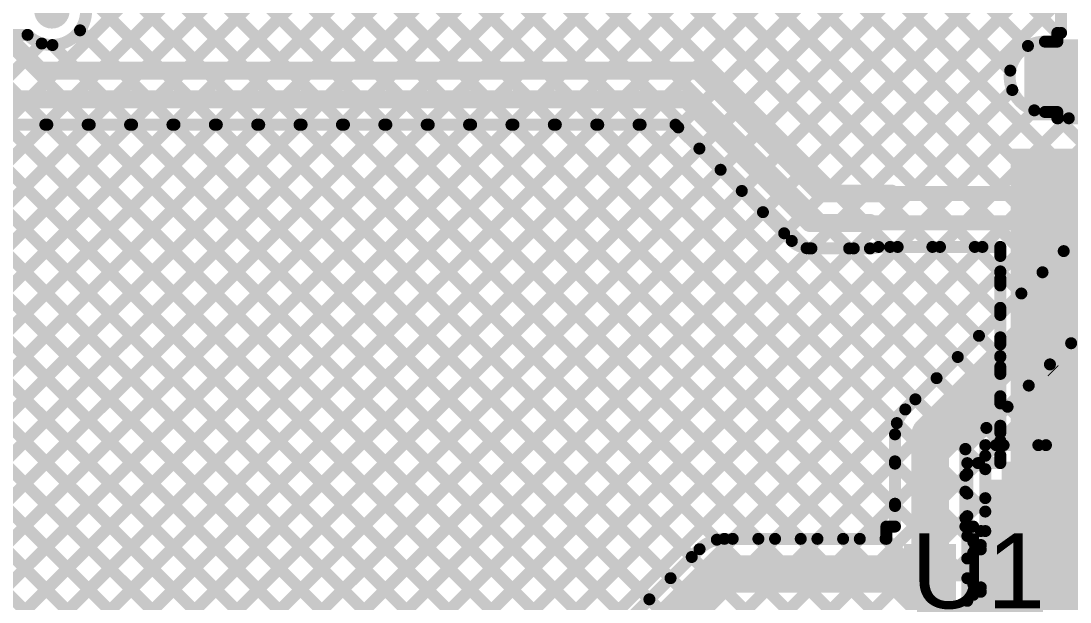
# Model space of a CAD drawing. Header units: millimetres. Extents: x -0.32 to 3.69, y -0.11 to 2.37.
# Drawn here: x 0.874 to 1.575, y 0.971 to 1.359 of the extents above; entities that cross this region are included whole.
import ezdxf

# ---------------------------------------------------------------- set-up
doc = ezdxf.new("R2010")
doc.units = ezdxf.units.MM
doc.header["$MEASUREMENT"] = 0
for name, color, linetype in [('BottomLayer', 5, 'Continuous'), ('BottomPaste', 16, 'Continuous'), ('BottomSolder', 6, 'Continuous'), ('TopLayer', 1, 'Continuous'), ('TopOverlay', 2, 'Continuous'), ('TopPaste', 8, 'Continuous'), ('TopSolder', 216, 'Continuous'), ('ViaHoleLayer', 16, 'Continuous')]:
    doc.layers.add(name, color=color, linetype=linetype)
doc.styles.add('Arial', font='arial.ttf', dxfattribs={"height": 0.2})

# ---------------------------------------------------------------- blocks, each defined once
blk = doc.blocks.new('48_LQFP__7_7___7')
at = {"layer": 'TopLayer'}
for points in [[(-0.10197, 0.19134), (-0.10197, 0.14331), (-0.11457, 0.14331), (-0.11457, 0.19134)], [(-0.08228, 0.19134), (-0.08228, 0.14331), (-0.09488, 0.14331), (-0.09488, 0.19134)], [(-0.0626, 0.19134), (-0.0626, 0.14331), (-0.0752, 0.14331), (-0.0752, 0.19134)], [(-0.04291, 0.19134), (-0.04291, 0.14331), (-0.05551, 0.14331), (-0.05551, 0.19134)], [(-0.02323, 0.19134), (-0.02323, 0.14331), (-0.03583, 0.14331), (-0.03583, 0.19134)], [(-0.00354, 0.19134), (-0.00354, 0.14331), (-0.01614, 0.14331), (-0.01614, 0.19134)], [(0.01614, 0.19134), (0.01614, 0.14331), (0.00354, 0.14331), (0.00354, 0.19134)], [(0.03583, 0.19134), (0.03583, 0.14331), (0.02323, 0.14331), (0.02323, 0.19134)], [(0.05551, 0.19134), (0.05551, 0.14331), (0.04291, 0.14331), (0.04291, 0.19134)], [(0.0752, 0.19134), (0.0752, 0.14331), (0.0626, 0.14331), (0.0626, 0.19134)], [(0.09488, 0.19134), (0.09488, 0.14331), (0.08228, 0.14331), (0.08228, 0.19134)], [(0.11457, 0.19134), (0.11457, 0.14331), (0.10197, 0.14331), (0.10197, 0.19134)]]:
    blk.add_hatch(color=1, dxfattribs=at).paths.add_polyline_path(points)
at = {"layer": 'TopPaste'}
for points in [[(-0.10197, 0.19134), (-0.10197, 0.14331), (-0.11457, 0.14331), (-0.11457, 0.19134)], [(-0.08228, 0.19134), (-0.08228, 0.14331), (-0.09488, 0.14331), (-0.09488, 0.19134)], [(-0.0626, 0.19134), (-0.0626, 0.14331), (-0.0752, 0.14331), (-0.0752, 0.19134)], [(-0.04291, 0.19134), (-0.04291, 0.14331), (-0.05551, 0.14331), (-0.05551, 0.19134)], [(-0.02323, 0.19134), (-0.02323, 0.14331), (-0.03583, 0.14331), (-0.03583, 0.19134)], [(-0.00354, 0.19134), (-0.00354, 0.14331), (-0.01614, 0.14331), (-0.01614, 0.19134)], [(0.01614, 0.19134), (0.01614, 0.14331), (0.00354, 0.14331), (0.00354, 0.19134)], [(0.03583, 0.19134), (0.03583, 0.14331), (0.02323, 0.14331), (0.02323, 0.19134)], [(0.05551, 0.19134), (0.05551, 0.14331), (0.04291, 0.14331), (0.04291, 0.19134)], [(0.0752, 0.19134), (0.0752, 0.14331), (0.0626, 0.14331), (0.0626, 0.19134)], [(0.09488, 0.19134), (0.09488, 0.14331), (0.08228, 0.14331), (0.08228, 0.19134)], [(0.11457, 0.19134), (0.11457, 0.14331), (0.10197, 0.14331), (0.10197, 0.19134)]]:
    blk.add_hatch(color=8, dxfattribs=at).paths.add_polyline_path(points)
at = {"layer": 'TopSolder'}
for points in [[(-0.09797, 0.19534), (-0.09797, 0.13931), (-0.11857, 0.13931), (-0.11857, 0.19534)], [(-0.07828, 0.19534), (-0.07828, 0.13931), (-0.09888, 0.13931), (-0.09888, 0.19534)], [(-0.0586, 0.19534), (-0.0586, 0.13931), (-0.0792, 0.13931), (-0.0792, 0.19534)], [(-0.03891, 0.19534), (-0.03891, 0.13931), (-0.05951, 0.13931), (-0.05951, 0.19534)], [(-0.01923, 0.19534), (-0.01923, 0.13931), (-0.03983, 0.13931), (-0.03983, 0.19534)], [(0.00046, 0.19534), (0.00046, 0.13931), (-0.02014, 0.13931), (-0.02014, 0.19534)], [(0.02014, 0.19534), (0.02014, 0.13931), (-0.00046, 0.13931), (-0.00046, 0.19534)], [(0.03983, 0.19534), (0.03983, 0.13931), (0.01923, 0.13931), (0.01923, 0.19534)], [(0.05951, 0.19534), (0.05951, 0.13931), (0.03891, 0.13931), (0.03891, 0.19534)], [(0.0792, 0.19534), (0.0792, 0.13931), (0.0586, 0.13931), (0.0586, 0.19534)], [(0.09888, 0.19534), (0.09888, 0.13931), (0.07828, 0.13931), (0.07828, 0.19534)], [(0.11857, 0.19534), (0.11857, 0.13931), (0.09797, 0.13931), (0.09797, 0.19534)]]:
    blk.add_hatch(color=216, dxfattribs=at).paths.add_polyline_path(points)
blk = doc.blocks.new('C___0603_B_66')
at = {"layer": 'BottomLayer'}
for points in [[(-0.045, -0.0175), (-0.045, 0.0175), (-0.015, 0.0175), (-0.015, -0.0175)], [(0.015, -0.0175), (0.015, 0.0175), (0.045, 0.0175), (0.045, -0.0175)]]:
    blk.add_hatch(color=5, dxfattribs=at).paths.add_polyline_path(points)
at = {"layer": 'BottomPaste'}
for points in [[(-0.045, -0.0175), (-0.045, 0.0175), (-0.015, 0.0175), (-0.015, -0.0175)], [(0.015, -0.0175), (0.015, 0.0175), (0.045, 0.0175), (0.045, -0.0175)]]:
    blk.add_hatch(color=16, dxfattribs=at).paths.add_polyline_path(points)
at = {"layer": 'BottomSolder'}
for points in [[(-0.04736, -0.01986), (-0.04736, 0.01986), (-0.01264, 0.01986), (-0.01264, -0.01986)], [(0.01264, -0.01986), (0.01264, 0.01986), (0.04736, 0.01986), (0.04736, -0.01986)]]:
    blk.add_hatch(color=6, dxfattribs=at).paths.add_polyline_path(points)

msp = doc.modelspace()

# ---------------------------------------------------------------- hatches: boundary and pattern name
at = {"layer": 'BottomLayer'}
h = msp.add_hatch(color=5, dxfattribs=at)
edge = h.paths.add_edge_path()
edge.add_arc((0.895, 1.366), 0.01181, 0, 360)
h = msp.add_hatch(color=5, dxfattribs=at)
edge = h.paths.add_edge_path()
edge.add_arc((1.55778, 1.322), 0.01181, 0, 360)
msp.add_hatch(color=5, dxfattribs=at).paths.add_polyline_path([(1.529, 0.96), (1.62803, 0.96), (1.62803, 1.065), (1.529, 1.065)])
h = msp.add_hatch(color=5, dxfattribs=at)
edge = h.paths.add_edge_path()
edge.add_arc((1.57608, 0.99006), 0.01181, 0, 360)
at = {"layer": 'TopLayer'}
h = msp.add_hatch(color=1, dxfattribs=at)
edge = h.paths.add_edge_path()
edge.add_arc((0.895, 1.366), 0.01181, 0, 360)
for points in [[(1.544, 1.293), (1.62796, 1.293), (1.62796, 1.347), (1.544, 1.347)], [(1.517, 0.963), (1.628, 0.963), (1.628, 1.053), (1.517, 1.053)]]:
    msp.add_hatch(color=1, dxfattribs=at).paths.add_polyline_path(points)
h = msp.add_hatch(color=1, dxfattribs=at)
edge = h.paths.add_edge_path()
edge.add_arc((1.55778, 1.322), 0.01181, 0, 360)
h = msp.add_hatch(color=1, dxfattribs=at)
edge = h.paths.add_edge_path()
edge.add_arc((1.57608, 0.99006), 0.01181, 0, 360)
at = {"layer": 'ViaHoleLayer'}
h = msp.add_hatch(color=16, dxfattribs=at)
edge = h.paths.add_edge_path()
edge.add_arc((1.55778, 1.322), 0.00591, 0, 360)
h = msp.add_hatch(color=16, dxfattribs=at)
edge = h.paths.add_edge_path()
edge.add_arc((1.57608, 0.99006), 0.00591, 0, 360)

# ---------------------------------------------------------------- linework, layer by layer
at = {"layer": 'BottomLayer'}
for points, const_width in [([(0.1315, 0.53091), (1.24568, 1.64509)], 0.008), ([(0.42, 0.62142), (1.44167, 1.64309)], 0.008), ([(0.85066, 1.64242), (1.45771, 1.03537)], 0.008), ([(1.04665, 1.64442), (1.52792, 1.16315)], 0.008), ([(1.24465, 1.64441), (1.54647, 1.3426)], 0.008), ([(0.14762, 0.51875), (1.25982, 1.63095)], 0.008), ([(0.42, 0.59314), (1.45581, 1.62895)], 0.008), ([(0.83651, 1.62828), (1.45139, 1.01341)], 0.008), ([(1.03251, 1.63028), (1.51378, 1.14901)], 0.008), ([(1.23051, 1.63027), (1.53465, 1.32613)], 0.008), ([(0.11001, 0.5377), (1.1938, 1.6215)], 0.008), ([(0.30416, 0.647), (1.27866, 1.6215)], 0.008), ([(0.33244, 0.647), (1.30694, 1.6215)], 0.008), ([(0.36073, 0.647), (1.33523, 1.6215)], 0.008), ([(0.38901, 0.647), (1.36351, 1.6215)], 0.008), ([(0.41729, 0.647), (1.39179, 1.6215)], 0.008), ([(0.42, 0.56485), (1.47665, 1.6215)], 0.008), ([(0.43159, 0.54816), (1.50493, 1.6215)], 0.008), ([(0.46005, 0.54833), (1.53322, 1.6215)], 0.008), ([(0.48833, 0.54833), (1.5615, 1.6215)], 0.008), ([(0.51661, 0.54833), (1.58978, 1.6215)], 0.008), ([(0.73016, 1.6215), (1.33881, 1.01285)], 0.008), ([(0.75844, 1.6215), (1.36653, 1.01341)], 0.008), ([(0.78673, 1.6215), (1.39482, 1.01341)], 0.008), ([(0.81501, 1.6215), (1.4231, 1.01341)], 0.008), ([(0.89986, 1.6215), (1.45771, 1.06366)], 0.008), ([(0.92815, 1.6215), (1.45894, 1.09071)], 0.008), ([(0.95643, 1.6215), (1.47135, 1.10658)], 0.008), ([(0.98472, 1.6215), (1.48549, 1.12073)], 0.008), ([(1.013, 1.6215), (1.49963, 1.13487)], 0.008), ([(1.09785, 1.6215), (1.54206, 1.17729)], 0.008), ([(1.12614, 1.6215), (1.5562, 1.19144)], 0.008), ([(1.15442, 1.6215), (1.57034, 1.20558)], 0.008), ([(1.18271, 1.6215), (1.58449, 1.21972)], 0.008), ([(1.21099, 1.6215), (1.59863, 1.23386)], 0.008), ([(1.29584, 1.6215), (1.56609, 1.35126)], 0.008), ([(0.5449, 0.54833), (1.598, 1.60143)], 0.008), ([(0.5449, 0.54833), (1.598, 1.60143)], 0.008), ([(0.57318, 0.54833), (1.60085, 1.576)], 0.008), ([(1.56859, 1.35129), (1.56859, 1.52609)], 0.008), ([(0.60147, 0.54833), (1.56859, 1.51545)], 0.008), ([(0.62975, 0.54833), (1.56859, 1.48716)], 0.008), ([(0.65804, 0.54833), (1.56859, 1.45888)], 0.008), ([(0.68632, 0.54833), (1.56859, 1.4306)], 0.008), ([(0.91748, 1.4059), (1.32207, 1.0013)], 0.008), ([(0.7146, 0.54833), (1.56859, 1.40231)], 0.008), ([(0.91015, 1.38494), (1.30793, 0.98716)], 0.008), ([(0.74289, 0.54833), (1.56859, 1.37403)], 0.008), ([(0.59963, 1.35), (0.87874, 1.35)], 0.008), ([(0.60568, 1.35), (1.2565, 0.69918)], 0.008), ([(0.63396, 1.35), (1.2565, 0.72746)], 0.008), ([(0.66225, 1.35), (1.2565, 0.75575)], 0.008), ([(0.69053, 1.35), (1.2565, 0.78403)], 0.008), ([(0.71882, 1.35), (1.2565, 0.81232)], 0.008), ([(0.7471, 1.35), (1.2565, 0.8406)], 0.008), ([(0.77538, 1.35), (1.2565, 0.86888)], 0.008), ([(0.80367, 1.35), (1.2565, 0.89717)], 0.008), ([(0.83195, 1.35), (1.2565, 0.92545)], 0.008), ([(0.86024, 1.35), (1.2655, 0.94474)], 0.008), ([(0.91377, 1.35304), (1.29379, 0.97302)], 0.008), ([(1.56609, 1.3455), (1.56609, 1.35129)], 0.008), ([(0.07714, 0.53312), (0.88823, 1.34422)], 0.008), ([(0.89533, 1.34319), (1.27964, 0.95888)], 0.008), ([(1.55778, 1.3455), (1.56609, 1.3455)], 0.008), ([(0.58851, 1.33888), (1.2565, 0.67089)], 0.008), ([(1.55778, 1.322), (1.59029, 1.322)], 0.025), ([(0.57437, 1.32474), (1.2565, 0.64261)], 0.008), ([(0.77117, 0.54833), (1.53601, 1.31316)], 0.008), ([(0.56023, 1.3106), (1.2565, 0.61433)], 0.008), ([(0.79946, 0.54833), (1.55072, 1.29959)], 0.008), ([(1.55778, 1.2985), (1.56609, 1.2985)], 0.008), ([(1.56228, 1.2985), (1.56609, 1.29469)], 0.008), ([(1.56609, 1.29429), (1.56609, 1.2985)], 0.008), ([(0.54608, 1.29646), (1.23493, 0.60761)], 0.008), ([(0.82774, 0.54833), (1.57371, 1.29429)], 0.008), ([(0.85603, 0.54833), (1.60199, 1.29429)], 0.008), ([(1.56609, 1.29429), (1.61809, 1.29429)], 0.008), ([(1.56648, 1.29429), (1.61277, 1.24801)], 0.008), ([(1.34939, 1.01341), (1.62728, 1.29129)], 0.008), ([(1.48121, 1.08321), (1.666, 1.268)], 0.025), ([(1.52512, 1.076), (1.72163, 1.27251)], 0.008), ([(1.37767, 1.01341), (1.63384, 1.26958)], 0.008), ([(1.46461, 1.09984), (1.63405, 1.26928)], 0.008), ([(1.5534, 1.076), (1.73577, 1.25837)], 0.008), ([(1.50471, 1.07347), (1.67507, 1.24383)], 0.008), ([(1.57529, 1.14406), (1.6445, 1.07485)], 0.008), ([(1.56115, 1.12992), (1.61507, 1.076)], 0.008), ([(1.54701, 1.11578), (1.58679, 1.076)], 0.008), ([(1.53287, 1.10163), (1.5585, 1.076)], 0.008), ([(1.48121, 0.98991), (1.48121, 1.08321)], 0.025), ([(1.45771, 1.02162), (1.45771, 1.08321)], 0.008), ([(1.51873, 1.08749), (1.53022, 1.076)], 0.008), ([(1.518, 1.076), (1.63903, 1.076)], 0.008), ([(1.518, 1.01862), (1.518, 1.076)], 0.008), ([(1.50471, 1.02162), (1.50471, 1.07347)], 0.008), ([(1.50471, 1.07323), (1.518, 1.05993)], 0.008), ([(1.50471, 1.05559), (1.518, 1.06888)], 0.008), ([(1.40596, 1.01341), (1.45771, 1.06516)], 0.008), ([(1.50471, 1.04494), (1.518, 1.03165)], 0.008), ([(1.50471, 1.02731), (1.518, 1.0406)], 0.008), ([(1.43424, 1.01341), (1.45771, 1.03687)], 0.008), ([(1.452, 1.02162), (1.45771, 1.02162)], 0.008), ([(1.452, 1.01341), (1.452, 1.02162)], 0.008), ([(1.50471, 1.02162), (1.51, 1.02162)], 0.008), ([(1.51, 0.95923), (1.51, 1.02162)], 0.008), ([(1.515, 0.96162), (1.515, 1.01862)], 0.008), ([(1.34391, 1.01341), (1.452, 1.01341)], 0.008), ([(1.51, 1.01136), (1.515, 1.00636)], 0.008), ([(1.2634, 0.94263), (1.32728, 1.00651)], 0.008), ([(1.51, 1.00431), (1.515, 1.00931)], 0.008), ([(1.28, 0.926), (1.34391, 0.98991)], 0.025), ([(1.34391, 0.98991), (1.48121, 0.98991)], 0.025), ([(1.48121, 0.95479), (1.48121, 0.98991)], 0.025), ([(1.481, 0.99012), (1.506, 0.99012)], 0.01), ([(1.51, 0.98308), (1.515, 0.97808)], 0.008), ([(1.51, 0.97603), (1.515, 0.98103)], 0.008)]:
    msp.add_lwpolyline(points, dxfattribs=dict(at, const_width=const_width))
at = {"layer": 'BottomLayer', "const_width": 0.008}
for points in [[(0.91781, 1.366, -0.671081), (0.87874, 1.35)], [(1.55778, 1.2985, -1), (1.55778, 1.3455)], [(1.45771, 1.08321, -0.199188), (1.46461, 1.09984)], [(1.45771, 1.08321, -0.198912), (1.46459, 1.09982)], [(1.32728, 1.00651, -0.199188), (1.34391, 1.01341)], [(1.32729, 1.00653, -0.198912), (1.34391, 1.01341)]]:
    msp.add_lwpolyline(points, format="xyb", dxfattribs=at)
at = {"layer": 'BottomLayer'}
for points, const_width in [([(0.87674, 1.35, 1), (0.88074, 1.35, 1)], 0.004), ([(0.87674, 1.35, 1), (0.88074, 1.35, 1)], 0.004), ([(0.91177, 1.35304, 1), (0.91577, 1.35304, 1)], 0.004), ([(1.56409, 1.35129, 1), (1.56809, 1.35129, 1)], 0.004), ([(1.56409, 1.35126, 1), (1.56809, 1.35126, 1)], 0.004), ([(1.56659, 1.35129, 1), (1.57059, 1.35129, 1)], 0.004), ([(0.88623, 1.34422, 1), (0.89023, 1.34422, 1)], 0.004), ([(0.89333, 1.34319, 1), (0.89733, 1.34319, 1)], 0.004), ([(1.54447, 1.3426, 1), (1.54847, 1.3426, 1)], 0.004), ([(1.55578, 1.3455, 1), (1.55978, 1.3455, 1)], 0.004), ([(1.55578, 1.3455, 1), (1.55978, 1.3455, 1)], 0.004), ([(1.56409, 1.3455, 1), (1.56809, 1.3455, 1)], 0.004), ([(1.56409, 1.3455, 1), (1.56809, 1.3455, 1)], 0.004), ([(1.55153, 1.322, 1), (1.56403, 1.322, 1)], 0.0125), ([(1.53265, 1.32613, 1), (1.53665, 1.32613, 1)], 0.004), ([(1.53401, 1.31316, 1), (1.53801, 1.31316, 1)], 0.004), ([(1.54872, 1.29959, 1), (1.55272, 1.29959, 1)], 0.004), ([(1.55578, 1.2985, 1), (1.55978, 1.2985, 1)], 0.004), ([(1.55578, 1.2985, 1), (1.55978, 1.2985, 1)], 0.004), ([(1.56028, 1.2985, 1), (1.56428, 1.2985, 1)], 0.004), ([(1.56409, 1.2985, 1), (1.56809, 1.2985, 1)], 0.004), ([(1.56409, 1.2985, 1), (1.56809, 1.2985, 1)], 0.004), ([(1.56409, 1.29469, 1), (1.56809, 1.29469, 1)], 0.004), ([(1.56409, 1.29429, 1), (1.56809, 1.29429, 1)], 0.004), ([(1.56409, 1.29429, 1), (1.56809, 1.29429, 1)], 0.004), ([(1.56448, 1.29429, 1), (1.56848, 1.29429, 1)], 0.004), ([(1.57171, 1.29429, 1), (1.57571, 1.29429, 1)], 0.004), ([(1.56834, 1.20558, 1), (1.57234, 1.20558, 1)], 0.004), ([(1.5542, 1.19144, 1), (1.5582, 1.19144, 1)], 0.004), ([(1.54006, 1.17729, 1), (1.54406, 1.17729, 1)], 0.004), ([(1.52592, 1.16315, 1), (1.52992, 1.16315, 1)], 0.004), ([(1.51178, 1.14901, 1), (1.51578, 1.14901, 1)], 0.004), ([(1.57329, 1.14406, 1), (1.57729, 1.14406, 1)], 0.004), ([(1.49763, 1.13487, 1), (1.50163, 1.13487, 1)], 0.004), ([(1.55915, 1.12992, 1), (1.56315, 1.12992, 1)], 0.004), ([(1.48349, 1.12073, 1), (1.48749, 1.12073, 1)], 0.004), ([(1.54501, 1.11578, 1), (1.54901, 1.11578, 1)], 0.004), ([(1.46935, 1.10658, 1), (1.47335, 1.10658, 1)], 0.004), ([(1.46259, 1.09982, 1), (1.46659, 1.09982, 1)], 0.004), ([(1.46261, 1.09984, 1), (1.46661, 1.09984, 1)], 0.004), ([(1.46261, 1.09984, 1), (1.46661, 1.09984, 1)], 0.004), ([(1.53087, 1.10163, 1), (1.53487, 1.10163, 1)], 0.004), ([(1.45694, 1.09071, 1), (1.46094, 1.09071, 1)], 0.004), ([(1.47496, 1.08321, 1), (1.48746, 1.08321, 1)], 0.0125), ([(1.47496, 1.08321, 1), (1.48746, 1.08321, 1)], 0.0125), ([(1.45571, 1.08321, 1), (1.45971, 1.08321, 1)], 0.004), ([(1.45571, 1.08321, 1), (1.45971, 1.08321, 1)], 0.004), ([(1.45571, 1.08321, 1), (1.45971, 1.08321, 1)], 0.004), ([(1.51673, 1.08749, 1), (1.52073, 1.08749, 1)], 0.004), ([(1.516, 1.076, 1), (1.52, 1.076, 1)], 0.004), ([(1.516, 1.076, 1), (1.52, 1.076, 1)], 0.004), ([(1.52312, 1.076, 1), (1.52712, 1.076, 1)], 0.004), ([(1.52822, 1.076, 1), (1.53222, 1.076, 1)], 0.004), ([(1.5514, 1.076, 1), (1.5554, 1.076, 1)], 0.004), ([(1.5565, 1.076, 1), (1.5605, 1.076, 1)], 0.004), ([(1.50271, 1.07347, 1), (1.50671, 1.07347, 1)], 0.004), ([(1.50271, 1.07347, 1), (1.50671, 1.07347, 1)], 0.004), ([(1.50271, 1.07323, 1), (1.50671, 1.07323, 1)], 0.004), ([(1.516, 1.06888, 1), (1.52, 1.06888, 1)], 0.004), ([(1.45571, 1.06516, 1), (1.45971, 1.06516, 1)], 0.004), ([(1.45571, 1.06366, 1), (1.45971, 1.06366, 1)], 0.004), ([(1.50271, 1.05559, 1), (1.50671, 1.05559, 1)], 0.004), ([(1.516, 1.05993, 1), (1.52, 1.05993, 1)], 0.004), ([(1.50271, 1.04494, 1), (1.50671, 1.04494, 1)], 0.004), ([(1.516, 1.0406, 1), (1.52, 1.0406, 1)], 0.004), ([(1.45571, 1.03687, 1), (1.45971, 1.03687, 1)], 0.004), ([(1.45571, 1.03537, 1), (1.45971, 1.03537, 1)], 0.004), ([(1.50271, 1.02731, 1), (1.50671, 1.02731, 1)], 0.004), ([(1.516, 1.03165, 1), (1.52, 1.03165, 1)], 0.004), ([(1.45, 1.02162, 1), (1.454, 1.02162, 1)], 0.004), ([(1.45, 1.02162, 1), (1.454, 1.02162, 1)], 0.004), ([(1.45571, 1.02162, 1), (1.45971, 1.02162, 1)], 0.004), ([(1.45571, 1.02162, 1), (1.45971, 1.02162, 1)], 0.004), ([(1.50271, 1.02162, 1), (1.50671, 1.02162, 1)], 0.004), ([(1.50271, 1.02162, 1), (1.50671, 1.02162, 1)], 0.004), ([(1.508, 1.02162, 1), (1.512, 1.02162, 1)], 0.004), ([(1.508, 1.02162, 1), (1.512, 1.02162, 1)], 0.004), ([(1.513, 1.01862, 1), (1.517, 1.01862, 1)], 0.004), ([(1.516, 1.01862, 1), (1.52, 1.01862, 1)], 0.004), ([(1.33681, 1.01285, 1), (1.34081, 1.01285, 1)], 0.004), ([(1.34191, 1.01341, 1), (1.34591, 1.01341, 1)], 0.004), ([(1.34191, 1.01341, 1), (1.34591, 1.01341, 1)], 0.004), ([(1.34191, 1.01341, 1), (1.34591, 1.01341, 1)], 0.004), ([(1.34739, 1.01341, 1), (1.35139, 1.01341, 1)], 0.004), ([(1.36453, 1.01341, 1), (1.36853, 1.01341, 1)], 0.004), ([(1.37567, 1.01341, 1), (1.37967, 1.01341, 1)], 0.004), ([(1.39282, 1.01341, 1), (1.39682, 1.01341, 1)], 0.004), ([(1.40396, 1.01341, 1), (1.40796, 1.01341, 1)], 0.004), ([(1.4211, 1.01341, 1), (1.4251, 1.01341, 1)], 0.004), ([(1.43224, 1.01341, 1), (1.43624, 1.01341, 1)], 0.004), ([(1.44939, 1.01341, 1), (1.45339, 1.01341, 1)], 0.004), ([(1.45, 1.01341, 1), (1.454, 1.01341, 1)], 0.004), ([(1.45, 1.01341, 1), (1.454, 1.01341, 1)], 0.004), ([(1.508, 1.01136, 1), (1.512, 1.01136, 1)], 0.004), ([(1.32528, 1.00651, 1), (1.32928, 1.00651, 1)], 0.004), ([(1.32528, 1.00651, 1), (1.32928, 1.00651, 1)], 0.004), ([(1.32529, 1.00653, 1), (1.32929, 1.00653, 1)], 0.004), ([(1.508, 1.00431, 1), (1.512, 1.00431, 1)], 0.004), ([(1.513, 1.00931, 1), (1.517, 1.00931, 1)], 0.004), ([(1.513, 1.00636, 1), (1.517, 1.00636, 1)], 0.004), ([(1.32007, 1.0013, 1), (1.32407, 1.0013, 1)], 0.004), ([(1.33766, 0.98991, 1), (1.35016, 0.98991, 1)], 0.0125), ([(1.33766, 0.98991, 1), (1.35016, 0.98991, 1)], 0.0125), ([(1.47496, 0.98991, 1), (1.48746, 0.98991, 1)], 0.0125), ([(1.47496, 0.98991, 1), (1.48746, 0.98991, 1)], 0.0125), ([(1.47496, 0.98991, 1), (1.48746, 0.98991, 1)], 0.0125), ([(1.4785, 0.99012, 1), (1.4835, 0.99012, 1)], 0.005), ([(1.5035, 0.99012, 1), (1.5085, 0.99012, 1)], 0.005), ([(1.30593, 0.98716, 1), (1.30993, 0.98716, 1)], 0.004), ([(1.508, 0.98308, 1), (1.512, 0.98308, 1)], 0.004), ([(1.513, 0.98103, 1), (1.517, 0.98103, 1)], 0.004), ([(1.513, 0.97808, 1), (1.517, 0.97808, 1)], 0.004), ([(1.29179, 0.97302, 1), (1.29579, 0.97302, 1)], 0.004), ([(1.508, 0.97603, 1), (1.512, 0.97603, 1)], 0.004)]:
    msp.add_lwpolyline(points, format="xyb", close=True, dxfattribs=dict(at, const_width=const_width))
at = {"layer": 'TopLayer'}
for points, const_width in [([(0.10543, 1.9351), (1.6622, 0.37833)], 0.008), ([(0.09129, 1.92096), (1.6622, 0.35005)], 0.008), ([(0.07715, 1.90681), (1.6622, 0.32177)], 0.008), ([(0.06301, 1.89267), (1.22082, 0.73486)], 0.008), ([(0.04886, 1.87853), (1.18989, 0.7375)], 0.008), ([(0.03472, 1.86439), (1.16161, 0.7375)], 0.008), ([(0.02058, 1.85025), (1.13333, 0.7375)], 0.008), ([(0.0175, 1.82504), (1.10504, 0.7375)], 0.008), ([(0.795, 1.418), (0.887, 1.326)], 0.012), ([(0.887, 1.326), (1.32613, 1.326)], 0.012), ([(1.32613, 1.326), (1.40808, 1.24405)], 0.012), ([(0.772, 1.307), (1.31826, 1.307)], 0.012), ([(1.31826, 1.307), (1.40089, 1.22437)], 0.012), ([(0.37741, 0.77682), (0.89059, 1.29)], 0.008), ([(0.39155, 0.76268), (0.91887, 1.29)], 0.008), ([(0.4057, 0.74854), (0.94716, 1.29)], 0.008), ([(0.42294, 0.7375), (0.97544, 1.29)], 0.008), ([(0.45123, 0.7375), (1.00373, 1.29)], 0.008), ([(0.47951, 0.7375), (1.03201, 1.29)], 0.008), ([(0.50779, 0.7375), (1.06029, 1.29)], 0.008), ([(0.53608, 0.7375), (1.08858, 1.29)], 0.008), ([(0.56436, 0.7375), (1.11686, 1.29)], 0.008), ([(0.59265, 0.7375), (1.14515, 1.29)], 0.008), ([(0.62093, 0.7375), (1.17343, 1.29)], 0.008), ([(0.64922, 0.7375), (1.20172, 1.29)], 0.008), ([(0.6775, 0.7375), (1.23, 1.29)], 0.008), ([(0.70578, 0.7375), (1.25828, 1.29)], 0.008), ([(0.73407, 0.7375), (1.28657, 1.29)], 0.008), ([(0.73407, 0.7375), (1.28657, 1.29)], 0.008), ([(0.76235, 0.7375), (1.31304, 1.28818)], 0.008), ([(0.772, 1.29), (1.31122, 1.29)], 0.008), ([(0.77882, 1.29), (1.68837, 0.38045)], 0.008), ([(0.8071, 1.29), (1.7161, 0.381)], 0.008), ([(0.83538, 1.29), (1.5075, 0.61788)], 0.008), ([(0.86367, 1.29), (1.5075, 0.64617)], 0.008), ([(0.89195, 1.29), (1.5075, 0.67445)], 0.008), ([(0.92024, 1.29), (1.5075, 0.70274)], 0.008), ([(0.94852, 1.29), (1.5075, 0.73102)], 0.008), ([(0.97681, 1.29), (1.5075, 0.75931)], 0.008), ([(1.00509, 1.29), (1.5075, 0.78759)], 0.008), ([(1.03337, 1.29), (1.5075, 0.81587)], 0.008), ([(1.06166, 1.29), (1.5075, 0.84416)], 0.008), ([(1.08994, 1.29), (1.5075, 0.87244)], 0.008), ([(1.11823, 1.29), (1.5075, 0.90073)], 0.008), ([(1.14651, 1.29), (1.5075, 0.92901)], 0.008), ([(1.1748, 1.29), (1.506, 0.9588)], 0.008), ([(1.20308, 1.29), (1.506, 0.98708)], 0.008), ([(1.23136, 1.29), (1.506, 1.01536)], 0.008), ([(1.25965, 1.29), (1.506, 1.04365)], 0.008), ([(1.28793, 1.29), (1.51393, 1.064)], 0.008), ([(1.31122, 1.29), (1.38885, 1.21237)], 0.008), ([(0.79064, 0.7375), (1.32718, 1.27404)], 0.008), ([(0.81892, 0.7375), (1.34132, 1.2599)], 0.008), ([(0.84721, 0.7375), (1.35546, 1.24576)], 0.008), ([(1.40808, 1.24405), (1.455, 1.24405)], 0.012), ([(1.455, 1.24405), (1.56303, 1.24405)], 0.01), ([(0.87549, 0.7375), (1.3696, 1.23161)], 0.008), ([(1.40089, 1.22437), (1.441, 1.22437)], 0.012), ([(1.441, 1.22437), (1.56303, 1.22437)], 0.01), ([(0.90377, 0.7375), (1.38375, 1.21747)], 0.008), ([(0.93206, 0.7375), (1.40193, 1.20737)], 0.008), ([(0.96034, 0.7375), (1.43021, 1.20737)], 0.008), ([(0.98863, 0.7375), (1.4595, 1.20837)], 0.008), ([(1.01691, 0.7375), (1.48778, 1.20837)], 0.008), ([(1.0452, 0.7375), (1.51607, 1.20837)], 0.008), ([(1.39871, 1.20751), (1.52802, 1.0782)], 0.008), ([(1.40089, 1.20737), (1.441, 1.20737)], 0.008), ([(1.42713, 1.20737), (1.52802, 1.10649)], 0.008), ([(1.44674, 1.20837), (1.52802, 1.20837)], 0.008), ([(1.45442, 1.20837), (1.52802, 1.13477)], 0.008), ([(1.4827, 1.20837), (1.52802, 1.16306)], 0.008), ([(1.51099, 1.20837), (1.52802, 1.19134)], 0.008), ([(1.52802, 1.2023), (1.52802, 1.20707)], 0.008), ([(1.52802, 1.18739), (1.52802, 1.2023)], 0.008), ([(1.52802, 1.18739), (1.52802, 1.2023)], 0.008), ([(1.07348, 0.7375), (1.52802, 1.19204)], 0.008), ([(1.52802, 1.18261), (1.52802, 1.18739)], 0.008), ([(1.52802, 1.1677), (1.52802, 1.18261)], 0.008), ([(1.52802, 1.1677), (1.52802, 1.18261)], 0.008), ([(1.52802, 1.16293), (1.52802, 1.1677)], 0.008), ([(1.10176, 0.7375), (1.52802, 1.16375)], 0.008), ([(1.52802, 1.14802), (1.52802, 1.16293)], 0.008), ([(1.52802, 1.14802), (1.52802, 1.16293)], 0.008), ([(1.52802, 1.14324), (1.52802, 1.14802)], 0.008), ([(1.52802, 1.12833), (1.52802, 1.14324)], 0.008), ([(1.52802, 1.12833), (1.52802, 1.14324)], 0.008), ([(1.13005, 0.7375), (1.52802, 1.13547)], 0.008), ([(1.52802, 1.12356), (1.52802, 1.12833)], 0.008), ([(1.52802, 1.10865), (1.52802, 1.12356)], 0.008), ([(1.52802, 1.10865), (1.52802, 1.12356)], 0.008), ([(1.56303, 1.12594), (1.5635, 1.12547)], 0.01), ([(1.5635, 1.12547), (1.76578, 1.12547)], 0.01), ([(1.15833, 0.7375), (1.52802, 1.10718)], 0.008), ([(1.52802, 1.10387), (1.52802, 1.10865)], 0.008), ([(1.52802, 1.08896), (1.52802, 1.10387)], 0.008), ([(1.52802, 1.08896), (1.52802, 1.10387)], 0.008), ([(1.52802, 1.08419), (1.52802, 1.08896)], 0.008), ([(1.52802, 1.06928), (1.52802, 1.08419)], 0.008), ([(1.52802, 1.06928), (1.52802, 1.08419)], 0.008), ([(1.51312, 1.064), (1.52802, 1.0789)], 0.008), ([(1.52802, 1.0645), (1.52802, 1.06928)], 0.008), ([(1.506, 1.064), (1.52802, 1.064)], 0.008), ([(1.506, 0.952), (1.506, 1.064)], 0.008), ([(1.18662, 0.7375), (1.506, 1.05688)], 0.008), ([(1.21447, 0.73707), (1.506, 1.0286)], 0.008), ([(1.583, 0.99006), (1.583, 1.008)], 0.025), ([(1.23146, 0.72577), (1.506, 1.00031)], 0.008), ([(1.531, 0.9755), (1.54556, 0.99006)], 0.025), ([(1.54556, 0.99006), (1.57608, 0.99006)], 0.025), ([(1.57954, 0.9866), (1.583, 0.99006)], 0.025), ([(1.531, 0.614), (1.531, 0.9755)], 0.025), ([(1.2456, 0.71163), (1.506, 0.97203)], 0.008)]:
    msp.add_lwpolyline(points, dxfattribs=dict(at, const_width=const_width))
for points, const_width in [([(0.884, 1.326, 1), (0.89, 1.326, 1)], 0.006), ([(0.884, 1.326, 1), (0.89, 1.326, 1)], 0.006), ([(1.32313, 1.326, 1), (1.32913, 1.326, 1)], 0.006), ([(1.32313, 1.326, 1), (1.32913, 1.326, 1)], 0.006), ([(1.31526, 1.307, 1), (1.32126, 1.307, 1)], 0.006), ([(1.31526, 1.307, 1), (1.32126, 1.307, 1)], 0.006), ([(0.88859, 1.29, 1), (0.89259, 1.29, 1)], 0.004), ([(0.88995, 1.29, 1), (0.89395, 1.29, 1)], 0.004), ([(0.91687, 1.29, 1), (0.92087, 1.29, 1)], 0.004), ([(0.91824, 1.29, 1), (0.92224, 1.29, 1)], 0.004), ([(0.94516, 1.29, 1), (0.94916, 1.29, 1)], 0.004), ([(0.94652, 1.29, 1), (0.95052, 1.29, 1)], 0.004), ([(0.97344, 1.29, 1), (0.97744, 1.29, 1)], 0.004), ([(0.97481, 1.29, 1), (0.97881, 1.29, 1)], 0.004), ([(1.00173, 1.29, 1), (1.00573, 1.29, 1)], 0.004), ([(1.00309, 1.29, 1), (1.00709, 1.29, 1)], 0.004), ([(1.03001, 1.29, 1), (1.03401, 1.29, 1)], 0.004), ([(1.03137, 1.29, 1), (1.03537, 1.29, 1)], 0.004), ([(1.05829, 1.29, 1), (1.06229, 1.29, 1)], 0.004), ([(1.05966, 1.29, 1), (1.06366, 1.29, 1)], 0.004), ([(1.08658, 1.29, 1), (1.09058, 1.29, 1)], 0.004), ([(1.08794, 1.29, 1), (1.09194, 1.29, 1)], 0.004), ([(1.11486, 1.29, 1), (1.11886, 1.29, 1)], 0.004), ([(1.11623, 1.29, 1), (1.12023, 1.29, 1)], 0.004), ([(1.14315, 1.29, 1), (1.14715, 1.29, 1)], 0.004), ([(1.14451, 1.29, 1), (1.14851, 1.29, 1)], 0.004), ([(1.17143, 1.29, 1), (1.17543, 1.29, 1)], 0.004), ([(1.1728, 1.29, 1), (1.1768, 1.29, 1)], 0.004), ([(1.19972, 1.29, 1), (1.20372, 1.29, 1)], 0.004), ([(1.20108, 1.29, 1), (1.20508, 1.29, 1)], 0.004), ([(1.228, 1.29, 1), (1.232, 1.29, 1)], 0.004), ([(1.22936, 1.29, 1), (1.23336, 1.29, 1)], 0.004), ([(1.25628, 1.29, 1), (1.26028, 1.29, 1)], 0.004), ([(1.25765, 1.29, 1), (1.26165, 1.29, 1)], 0.004), ([(1.28457, 1.29, 1), (1.28857, 1.29, 1)], 0.004), ([(1.28457, 1.29, 1), (1.28857, 1.29, 1)], 0.004), ([(1.28593, 1.29, 1), (1.28993, 1.29, 1)], 0.004), ([(1.30922, 1.29, 1), (1.31322, 1.29, 1)], 0.004), ([(1.30922, 1.29, 1), (1.31322, 1.29, 1)], 0.004), ([(1.31104, 1.28818, 1), (1.31504, 1.28818, 1)], 0.004), ([(1.32518, 1.27404, 1), (1.32918, 1.27404, 1)], 0.004), ([(1.33932, 1.2599, 1), (1.34332, 1.2599, 1)], 0.004), ([(1.35346, 1.24576, 1), (1.35746, 1.24576, 1)], 0.004), ([(1.40508, 1.24405, 1), (1.41108, 1.24405, 1)], 0.006), ([(1.40508, 1.24405, 1), (1.41108, 1.24405, 1)], 0.006), ([(1.452, 1.24405, 1), (1.458, 1.24405, 1)], 0.006), ([(1.4525, 1.24405, 1), (1.4575, 1.24405, 1)], 0.005), ([(1.56053, 1.24405, 1), (1.56553, 1.24405, 1)], 0.005), ([(1.3676, 1.23161, 1), (1.3716, 1.23161, 1)], 0.004), ([(1.39789, 1.22437, 1), (1.40389, 1.22437, 1)], 0.006), ([(1.39789, 1.22437, 1), (1.40389, 1.22437, 1)], 0.006), ([(1.438, 1.22437, 1), (1.444, 1.22437, 1)], 0.006), ([(1.4385, 1.22437, 1), (1.4435, 1.22437, 1)], 0.005), ([(1.56053, 1.22437, 1), (1.56553, 1.22437, 1)], 0.005), ([(1.38175, 1.21747, 1), (1.38575, 1.21747, 1)], 0.004), ([(1.38685, 1.21237, 1), (1.39085, 1.21237, 1)], 0.004), ([(1.38685, 1.21237, 1), (1.39085, 1.21237, 1)], 0.004), ([(1.38687, 1.21235, 1), (1.39087, 1.21235, 1)], 0.004), ([(1.39671, 1.20751, 1), (1.40071, 1.20751, 1)], 0.004), ([(1.39889, 1.20737, 1), (1.40289, 1.20737, 1)], 0.004), ([(1.39889, 1.20737, 1), (1.40289, 1.20737, 1)], 0.004), ([(1.39889, 1.20737, 1), (1.40289, 1.20737, 1)], 0.004), ([(1.39993, 1.20737, 1), (1.40393, 1.20737, 1)], 0.004), ([(1.42513, 1.20737, 1), (1.42913, 1.20737, 1)], 0.004), ([(1.42821, 1.20737, 1), (1.43221, 1.20737, 1)], 0.004), ([(1.439, 1.20737, 1), (1.443, 1.20737, 1)], 0.004), ([(1.439, 1.20737, 1), (1.443, 1.20737, 1)], 0.004), ([(1.44474, 1.20837, 1), (1.44874, 1.20837, 1)], 0.004), ([(1.44474, 1.20837, 1), (1.44874, 1.20837, 1)], 0.004), ([(1.45242, 1.20837, 1), (1.45642, 1.20837, 1)], 0.004), ([(1.4575, 1.20837, 1), (1.4615, 1.20837, 1)], 0.004), ([(1.4807, 1.20837, 1), (1.4847, 1.20837, 1)], 0.004), ([(1.48578, 1.20837, 1), (1.48978, 1.20837, 1)], 0.004), ([(1.50899, 1.20837, 1), (1.51299, 1.20837, 1)], 0.004), ([(1.51407, 1.20837, 1), (1.51807, 1.20837, 1)], 0.004), ([(1.52602, 1.20837, 1), (1.53002, 1.20837, 1)], 0.004), ([(1.52602, 1.20707, 1), (1.53002, 1.20707, 1)], 0.004), ([(1.52602, 1.2023, 1), (1.53002, 1.2023, 1)], 0.004), ([(1.52602, 1.2023, 1), (1.53002, 1.2023, 1)], 0.004), ([(1.52602, 1.2023, 1), (1.53002, 1.2023, 1)], 0.004), ([(1.52602, 1.19204, 1), (1.53002, 1.19204, 1)], 0.004), ([(1.52602, 1.19134, 1), (1.53002, 1.19134, 1)], 0.004), ([(1.52602, 1.18739, 1), (1.53002, 1.18739, 1)], 0.004), ([(1.52602, 1.18739, 1), (1.53002, 1.18739, 1)], 0.004), ([(1.52602, 1.18739, 1), (1.53002, 1.18739, 1)], 0.004), ([(1.52602, 1.18261, 1), (1.53002, 1.18261, 1)], 0.004), ([(1.52602, 1.18261, 1), (1.53002, 1.18261, 1)], 0.004), ([(1.52602, 1.18261, 1), (1.53002, 1.18261, 1)], 0.004), ([(1.52602, 1.1677, 1), (1.53002, 1.1677, 1)], 0.004), ([(1.52602, 1.1677, 1), (1.53002, 1.1677, 1)], 0.004), ([(1.52602, 1.1677, 1), (1.53002, 1.1677, 1)], 0.004), ([(1.52602, 1.16375, 1), (1.53002, 1.16375, 1)], 0.004), ([(1.52602, 1.16306, 1), (1.53002, 1.16306, 1)], 0.004), ([(1.52602, 1.16293, 1), (1.53002, 1.16293, 1)], 0.004), ([(1.52602, 1.16293, 1), (1.53002, 1.16293, 1)], 0.004), ([(1.52602, 1.16293, 1), (1.53002, 1.16293, 1)], 0.004), ([(1.52602, 1.14802, 1), (1.53002, 1.14802, 1)], 0.004), ([(1.52602, 1.14802, 1), (1.53002, 1.14802, 1)], 0.004), ([(1.52602, 1.14802, 1), (1.53002, 1.14802, 1)], 0.004), ([(1.52602, 1.14324, 1), (1.53002, 1.14324, 1)], 0.004), ([(1.52602, 1.14324, 1), (1.53002, 1.14324, 1)], 0.004), ([(1.52602, 1.14324, 1), (1.53002, 1.14324, 1)], 0.004), ([(1.52602, 1.13547, 1), (1.53002, 1.13547, 1)], 0.004), ([(1.52602, 1.13477, 1), (1.53002, 1.13477, 1)], 0.004), ([(1.52602, 1.12833, 1), (1.53002, 1.12833, 1)], 0.004), ([(1.52602, 1.12833, 1), (1.53002, 1.12833, 1)], 0.004), ([(1.52602, 1.12833, 1), (1.53002, 1.12833, 1)], 0.004), ([(1.52602, 1.12356, 1), (1.53002, 1.12356, 1)], 0.004), ([(1.52602, 1.12356, 1), (1.53002, 1.12356, 1)], 0.004), ([(1.52602, 1.12356, 1), (1.53002, 1.12356, 1)], 0.004), ([(1.56053, 1.12594, 1), (1.56553, 1.12594, 1)], 0.005), ([(1.561, 1.12547, 1), (1.566, 1.12547, 1)], 0.005), ([(1.561, 1.12547, 1), (1.566, 1.12547, 1)], 0.005), ([(1.52602, 1.10865, 1), (1.53002, 1.10865, 1)], 0.004), ([(1.52602, 1.10865, 1), (1.53002, 1.10865, 1)], 0.004), ([(1.52602, 1.10865, 1), (1.53002, 1.10865, 1)], 0.004), ([(1.52602, 1.10718, 1), (1.53002, 1.10718, 1)], 0.004), ([(1.52602, 1.10649, 1), (1.53002, 1.10649, 1)], 0.004), ([(1.52602, 1.10387, 1), (1.53002, 1.10387, 1)], 0.004), ([(1.52602, 1.10387, 1), (1.53002, 1.10387, 1)], 0.004), ([(1.52602, 1.10387, 1), (1.53002, 1.10387, 1)], 0.004), ([(1.52602, 1.08896, 1), (1.53002, 1.08896, 1)], 0.004), ([(1.52602, 1.08896, 1), (1.53002, 1.08896, 1)], 0.004), ([(1.52602, 1.08896, 1), (1.53002, 1.08896, 1)], 0.004), ([(1.52602, 1.08419, 1), (1.53002, 1.08419, 1)], 0.004), ([(1.52602, 1.08419, 1), (1.53002, 1.08419, 1)], 0.004), ([(1.52602, 1.08419, 1), (1.53002, 1.08419, 1)], 0.004), ([(1.52602, 1.0789, 1), (1.53002, 1.0789, 1)], 0.004), ([(1.52602, 1.0782, 1), (1.53002, 1.0782, 1)], 0.004), ([(1.52602, 1.06928, 1), (1.53002, 1.06928, 1)], 0.004), ([(1.52602, 1.06928, 1), (1.53002, 1.06928, 1)], 0.004), ([(1.52602, 1.06928, 1), (1.53002, 1.06928, 1)], 0.004), ([(1.504, 1.064, 1), (1.508, 1.064, 1)], 0.004), ([(1.504, 1.064, 1), (1.508, 1.064, 1)], 0.004), ([(1.51112, 1.064, 1), (1.51512, 1.064, 1)], 0.004), ([(1.51193, 1.064, 1), (1.51593, 1.064, 1)], 0.004), ([(1.52602, 1.0645, 1), (1.53002, 1.0645, 1)], 0.004), ([(1.52602, 1.064, 1), (1.53002, 1.064, 1)], 0.004), ([(1.504, 1.05688, 1), (1.508, 1.05688, 1)], 0.004), ([(1.504, 1.04365, 1), (1.508, 1.04365, 1)], 0.004), ([(1.504, 1.0286, 1), (1.508, 1.0286, 1)], 0.004), ([(1.504, 1.01536, 1), (1.508, 1.01536, 1)], 0.004), ([(1.57675, 1.008, 1), (1.58925, 1.008, 1)], 0.0125), ([(1.504, 1.00031, 1), (1.508, 1.00031, 1)], 0.004), ([(1.53931, 0.99006, 1), (1.55181, 0.99006, 1)], 0.0125), ([(1.53931, 0.99006, 1), (1.55181, 0.99006, 1)], 0.0125), ([(1.56983, 0.99006, 1), (1.58233, 0.99006, 1)], 0.0125), ([(1.57675, 0.99006, 1), (1.58925, 0.99006, 1)], 0.0125), ([(1.57675, 0.99006, 1), (1.58925, 0.99006, 1)], 0.0125), ([(1.57329, 0.9866, 1), (1.58579, 0.9866, 1)], 0.0125), ([(1.504, 0.98708, 1), (1.508, 0.98708, 1)], 0.004), ([(1.52475, 0.9755, 1), (1.53725, 0.9755, 1)], 0.0125), ([(1.52475, 0.9755, 1), (1.53725, 0.9755, 1)], 0.0125), ([(1.504, 0.97203, 1), (1.508, 0.97203, 1)], 0.004)]:
    msp.add_lwpolyline(points, format="xyb", close=True, dxfattribs=dict(at, const_width=const_width))
at = {"layer": 'TopLayer', "const_width": 0.008}
for points in [[(1.40089, 1.20737, -0.199327), (1.38885, 1.21237)], [(1.40089, 1.20737, -0.198912), (1.38887, 1.21235)], [(1.44674, 1.20837, -0.086389), (1.441, 1.20737)]]:
    msp.add_lwpolyline(points, format="xyb", dxfattribs=at)

# ---------------------------------------------------------------- block references
for name, p, rotation in [('48_LQFP__7_7___7', (1.73035, 1.15547), 90), ('C___0603_B_66', (1.511, 0.99012), 180)]:
    msp.add_blockref(name, p, dxfattribs=dict(rotation=rotation))

# ---------------------------------------------------------------- texts
at = {"layer": 'TopOverlay', "style": 'Arial'}
msp.add_text('U1', height=0.05, dxfattribs=at).set_placement((1.46868, 0.96701))

doc.saveas('drawing.dxf')
